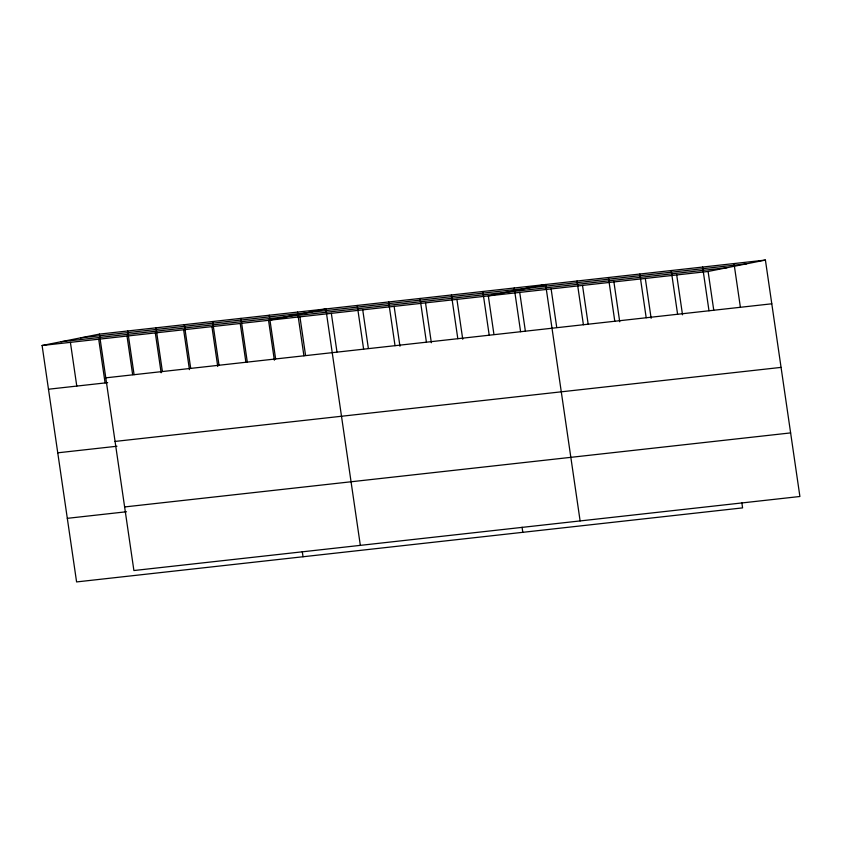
<?xml version="1.0" encoding="UTF-8"?>
<svg xmlns="http://www.w3.org/2000/svg" width="842" height="842" viewBox="0 0 842 842"><rect width="100%" height="100%" fill="white"/><g stroke="black" fill="none" stroke-linecap="round" stroke-linejoin="round"><path stroke-width="1.26" d="M741.855 502.8L742.591 507.884L76.59 581.927L42.1 345.504L99.409 334.116L765.41 260.073L799.9 496.496L133.899 570.539L99.409 334.116M42.1 345.504L708.101 271.461L765.41 260.073M80.495 337.874L746.496 263.83M61.013 341.747L727.014 267.703M105.787 377.837L771.788 303.794M48.478 389.225L107.66 382.647M115.059 441.429L781.06 367.386M57.751 452.817L116.943 446.239M124.616 506.947L790.627 432.904M67.318 518.335L126.5 511.757M734.014 263.567L740.392 307.277M708.101 271.461L713.732 310.035M702.617 267.051L708.996 310.772M676.705 274.955L682.525 314.813M671.221 270.545L677.599 314.266M645.309 278.439L651.129 318.297M639.825 274.039L646.193 317.75M613.913 281.933L619.723 321.791M608.419 277.523L614.797 321.244M582.517 285.427L588.137 324.002M577.023 281.017L583.401 324.738M551.121 288.911L556.741 327.485M580.117 520.935L545.627 284.512L488.318 295.889L493.949 334.474M519.725 292.406L525.345 330.98M514.23 287.996L520.609 331.716M522.072 527.229L522.808 532.323M482.834 291.49L489.213 335.211M456.922 299.384L462.742 339.242M451.438 294.974L457.816 338.695M425.526 302.878L431.346 342.736M420.042 298.468L426.42 342.189M394.13 306.362L399.95 346.23M388.646 301.962L395.024 345.683M362.734 309.856L368.364 348.43M357.24 305.446L363.618 349.167M331.338 313.35L336.968 351.924M360.334 545.363L325.843 308.94L268.545 320.328L274.355 360.187M299.941 316.834L305.562 355.408M297.542 312.087L303.92 355.808M269.24 315.234L275.618 358.955M302.289 551.668L303.036 556.751M240.928 318.381L247.306 362.102M240.233 323.475L245.864 362.049M212.626 321.528L219.004 365.249M211.931 326.622L217.741 366.481M184.324 324.675L190.702 368.396M183.63 329.769L189.439 369.627M156.012 327.822L162.39 371.543M155.317 332.916L161.138 372.774M127.71 330.969L134.089 374.69M127.016 336.063L132.647 374.637M98.714 339.21L105.092 382.931M70.402 342.357L76.78 386.078"/></g></svg>
